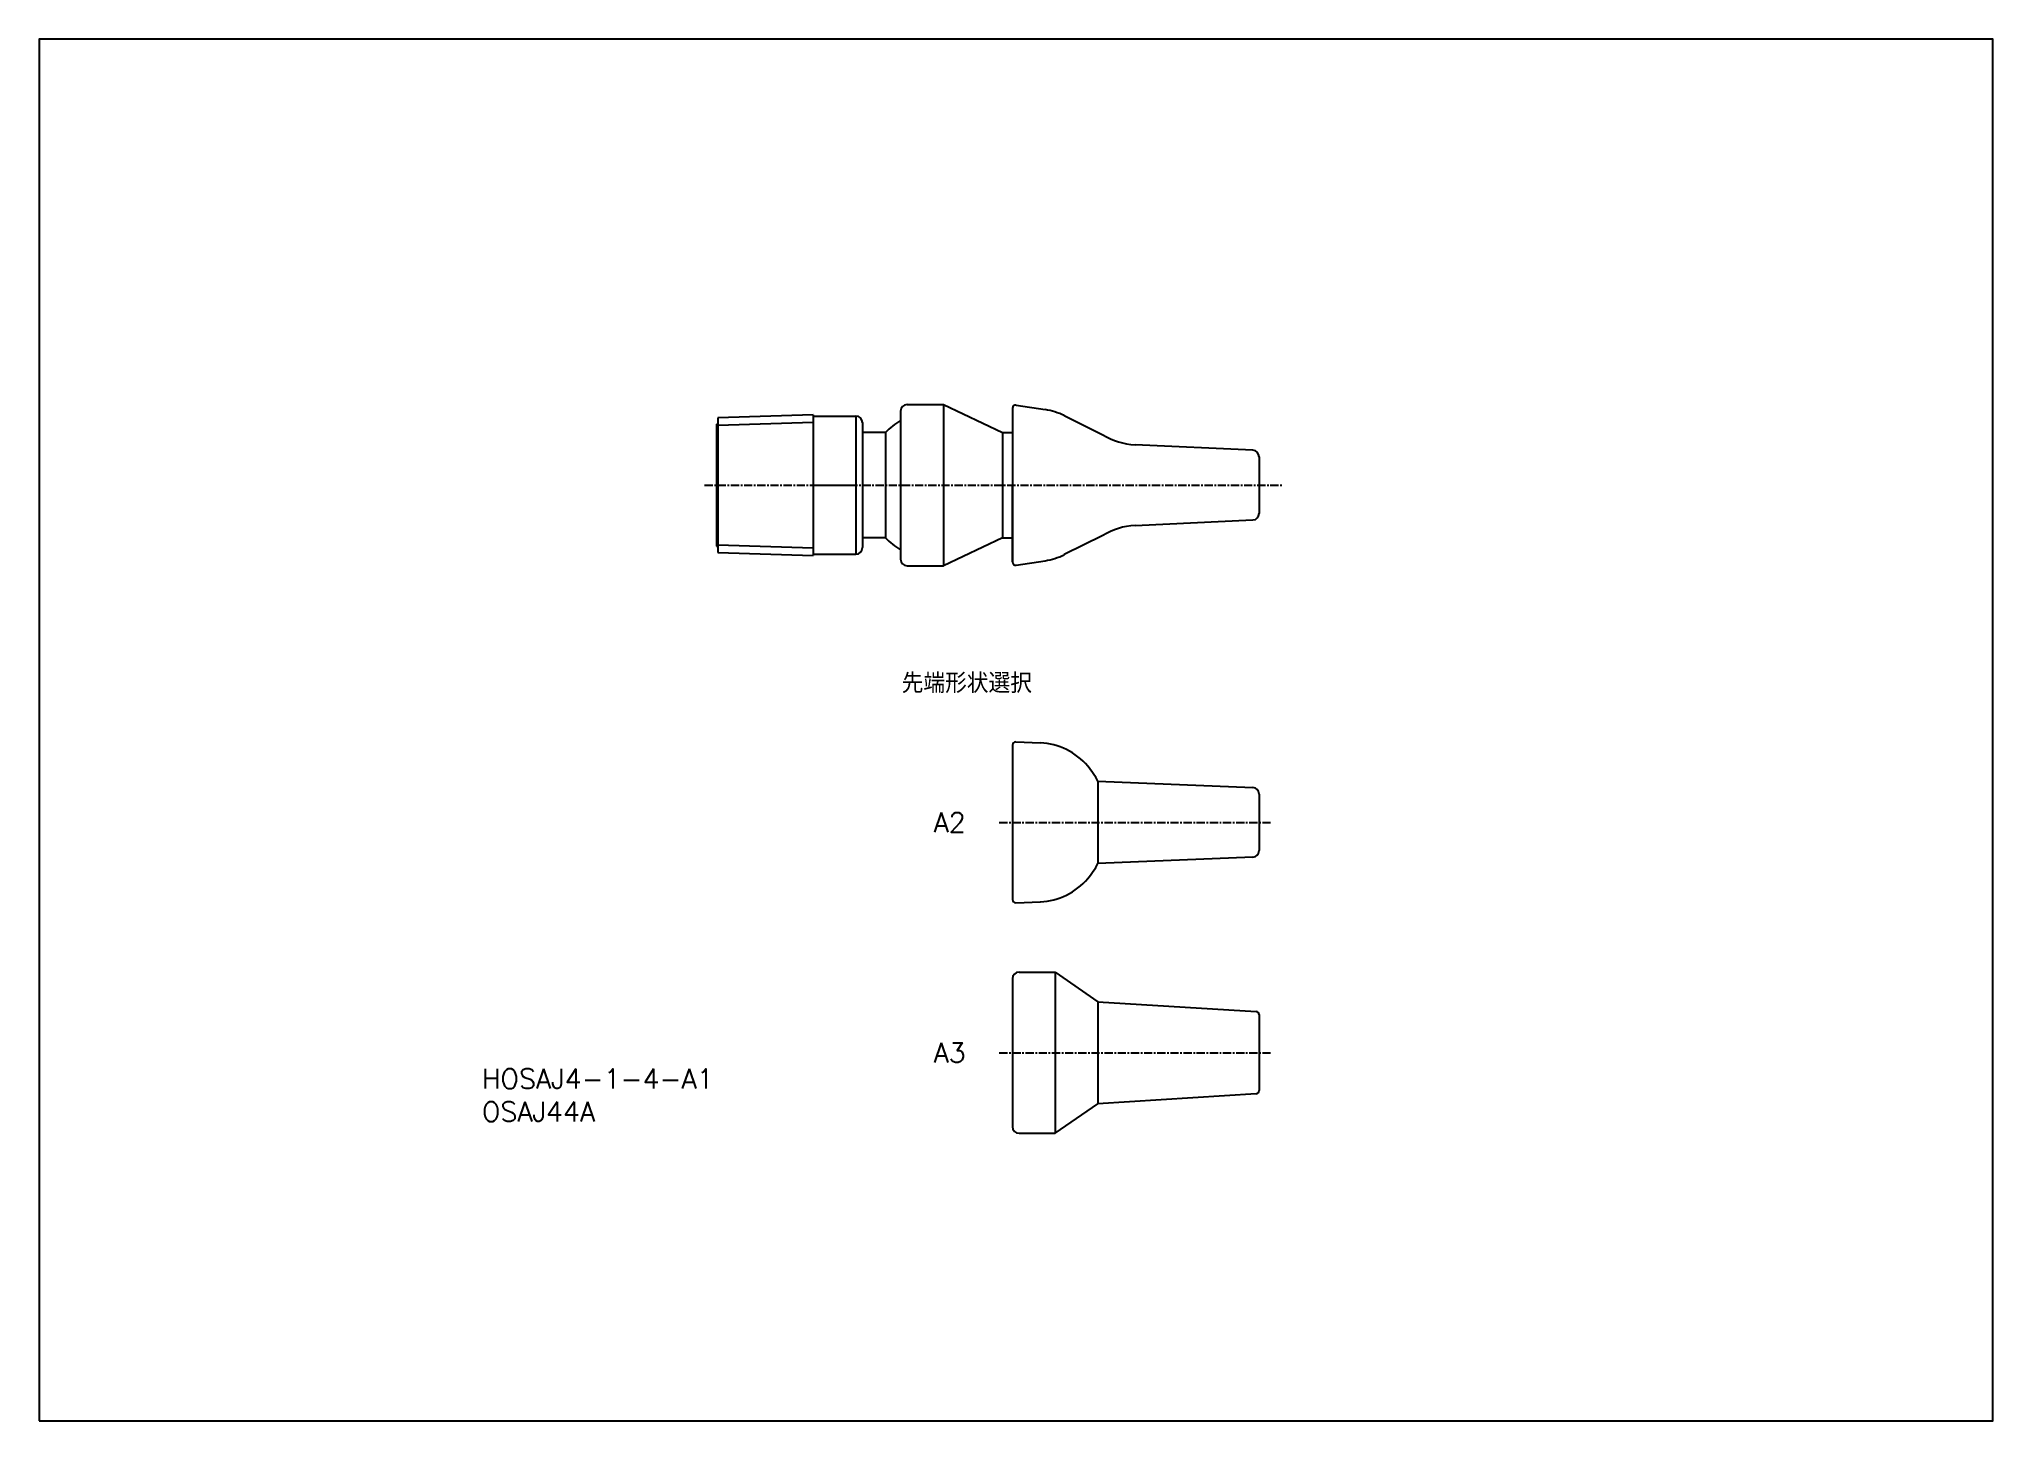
# Model space of a CAD drawing. Extents: x 0 to 297, y 0 to 210.
import ezdxf
from ezdxf.enums import TextEntityAlignment as Align

# ---------------------------------------------------------------- set-up
doc = ezdxf.new("R2010")
doc.units = 0
doc.linetypes.add('CENTER', pattern=[2, 1.25, -0.25, 0.25, -0.25])
doc.layers.get('0').update_dxf_attribs({"linetype": 'CONTINUOUS'})
doc.layers.get('DEFPOINTS').update_dxf_attribs({"linetype": 'CONTINUOUS'})
doc.layers.add('CENTER', color=1, linetype='CENTER')
doc.styles.get("Standard").update_dxf_attribs({"font": 'txt.shx', "bigfont": 'extfont.shx'})

msp = doc.modelspace()

# ---------------------------------------------------------------- linework, layer by layer
at = {"color": 7, "linetype": 'CONTINUOUS'}
for p, q in [((131.96, 154.46), (137.46, 154.46)), ((137.46, 154.46), (146.46, 150.21)), ((137.46, 154.46), (137.46, 129.96)), ((117.66, 152.89), (103.16, 152.44)), ((103.16, 152.44), (103.16, 131.99)), ((117.66, 152.89), (117.66, 131.54)), ((117.66, 152.71), (124.16, 152.71)), ((117.66, 152.69), (117.66, 131.74)), ((117.66, 152.61), (117.66, 131.81)), ((124.16, 152.71), (124.16, 131.71)), ((125.16, 151.71), (125.16, 132.71)), ((130.96, 153.46), (130.96, 130.96)), ((130.96, 152.02), (130.96, 132.4)), ((147.96, 153.88), (147.96, 130.55)), ((148.54, 154.37), (152.93, 153.7)), ((155.84, 152.78), (161.72, 149.87)), ((102.96, 151.46), (103.16, 151.46)), ((102.96, 151.46), (102.96, 132.96)), ((128.66, 150.21), (125.16, 150.21)), ((128.66, 150.21), (128.66, 134.21)), ((146.46, 150.21), (147.96, 150.21)), ((146.46, 150.21), (146.46, 134.21)), ((184.51, 147.51), (166.6, 148.34)), ((185.46, 146.51), (185.46, 137.92)), ((117.66, 142.21), (124.16, 142.21)), ((147.96, 130.55), (147.96, 142.21)), ((166.6, 136.09), (184.51, 136.92)), ((128.66, 134.21), (125.16, 134.21)), ((146.46, 134.21), (137.46, 129.96)), ((146.46, 134.21), (147.96, 134.21)), ((161.72, 134.55), (155.84, 131.65)), ((102.96, 132.96), (103.16, 132.96)), ((103.16, 131.99), (117.66, 131.54)), ((117.66, 131.71), (124.16, 131.71)), ((148.54, 130.05), (152.93, 130.73)), ((131.96, 129.96), (137.46, 129.96)), ((147.96, 102.69), (147.96, 79.24)), ((148.48, 103.19), (152.2, 103.03)), ((147.96, 98.96), (147.96, 82.96)), ((160.96, 97.21), (184.51, 96.26)), ((160.96, 97.21), (160.96, 84.71)), ((160.96, 95.26), (160.96, 86.67)), ((185.46, 95.26), (185.46, 86.67)), ((184.51, 85.67), (160.96, 84.71)), ((148.48, 78.74), (152.2, 78.9)), ((147.96, 67.21), (147.96, 44.71)), ((148.96, 68.21), (154.46, 68.21)), ((154.46, 68.21), (160.96, 63.71)), ((154.46, 68.21), (154.46, 43.71)), ((147.96, 63.96), (147.96, 47.96)), ((160.96, 63.71), (184.99, 62.24)), ((160.96, 63.71), (160.96, 48.21)), ((185.46, 61.74), (185.46, 50.19)), ((154.46, 43.71), (160.96, 48.21)), ((184.99, 49.69), (160.96, 48.21)), ((148.96, 43.71), (154.46, 43.71))]:
    msp.add_line(p, q, dxfattribs=at)
at = {"color": 3, "linetype": 'CONTINUOUS'}
for p, q in [((117.66, 151.73), (103.16, 151.27)), ((103.16, 133.15), (117.66, 132.7))]:
    msp.add_line(p, q, dxfattribs=at)
at = {"color": 7, "linetype": 'CONTINUOUS'}
for centre, radius, start, end in [((131.96, 153.46), 1, 90, 180), ((124.16, 151.71), 1, 0, 90), ((136.81, 142.21), 11.42, 120.8328, 135.5503), ((148.46, 153.88), 0.5, 81.2538, 180), ((151.41, 143.81), 10, 63.7136, 81.2538), ((167.06, 158.33), 10, 237.7244, 267.337), ((184.46, 146.51), 1, 0, 87.337), ((184.46, 137.92), 1, 272.663, 0), ((136.81, 142.21), 11.42, 224.4497, 239.1672), ((167.06, 126.1), 10, 92.663, 122.2756), ((124.16, 132.71), 1, 270, 0), ((131.96, 130.96), 1, 180, 270), ((151.41, 140.61), 10, 278.7462, 296.2864), ((148.46, 130.55), 0.5, 180, 278.7462), ((148.46, 102.69), 0.5, 87.546, 180), ((151.77, 93.04), 10, 40.2371, 87.546), ((149.31, 90.96), 13.22, 28.2229, 40.2371), ((184.46, 95.26), 1, 0, 87.337), ((184.46, 86.67), 1, 272.663, 0), ((149.31, 90.96), 13.22, 319.7629, 331.7771), ((151.77, 88.89), 10, 272.454, 319.7629), ((148.46, 79.24), 0.5, 180, 272.454), ((148.96, 67.21), 1, 90, 180), ((184.96, 61.74), 0.5, 0, 86.4965), ((184.96, 50.19), 0.5, 273.5035, 0), ((148.96, 44.71), 1, 180, 270)]:
    msp.add_arc(centre, radius, start, end, dxfattribs=at)
at = {"layer": 'CENTER', "color": 1, "linetype": 'CENTER'}
for p, q in [((101.16, 142.21), (189.01, 142.21)), ((145.96, 90.96), (187.46, 90.96)), ((145.96, 55.96), (187.46, 55.96))]:
    msp.add_line(p, q, dxfattribs=at)
at = {"layer": 'DEFPOINTS', "color": 7, "linetype": 'CONTINUOUS'}
msp.add_lwpolyline([(0, 0), (297, 0), (297, 210), (0, 210)], close=True, dxfattribs=at)

# ---------------------------------------------------------------- texts
at = {"color": 7, "linetype": 'CONTINUOUS'}
for s, p in [('先端形状選択', (131.12, 112.12)), ('A2', (135.96, 90.96)), ('A3', (135.96, 55.96)), ('HOSAJ4-1-4-A1', (67.3, 52)), ('OSAJ44A', (67.3, 47))]:
    msp.add_text(s, height=3, dxfattribs=at).set_placement(p, align=Align.MIDDLE_LEFT)

doc.saveas('drawing.dxf')
